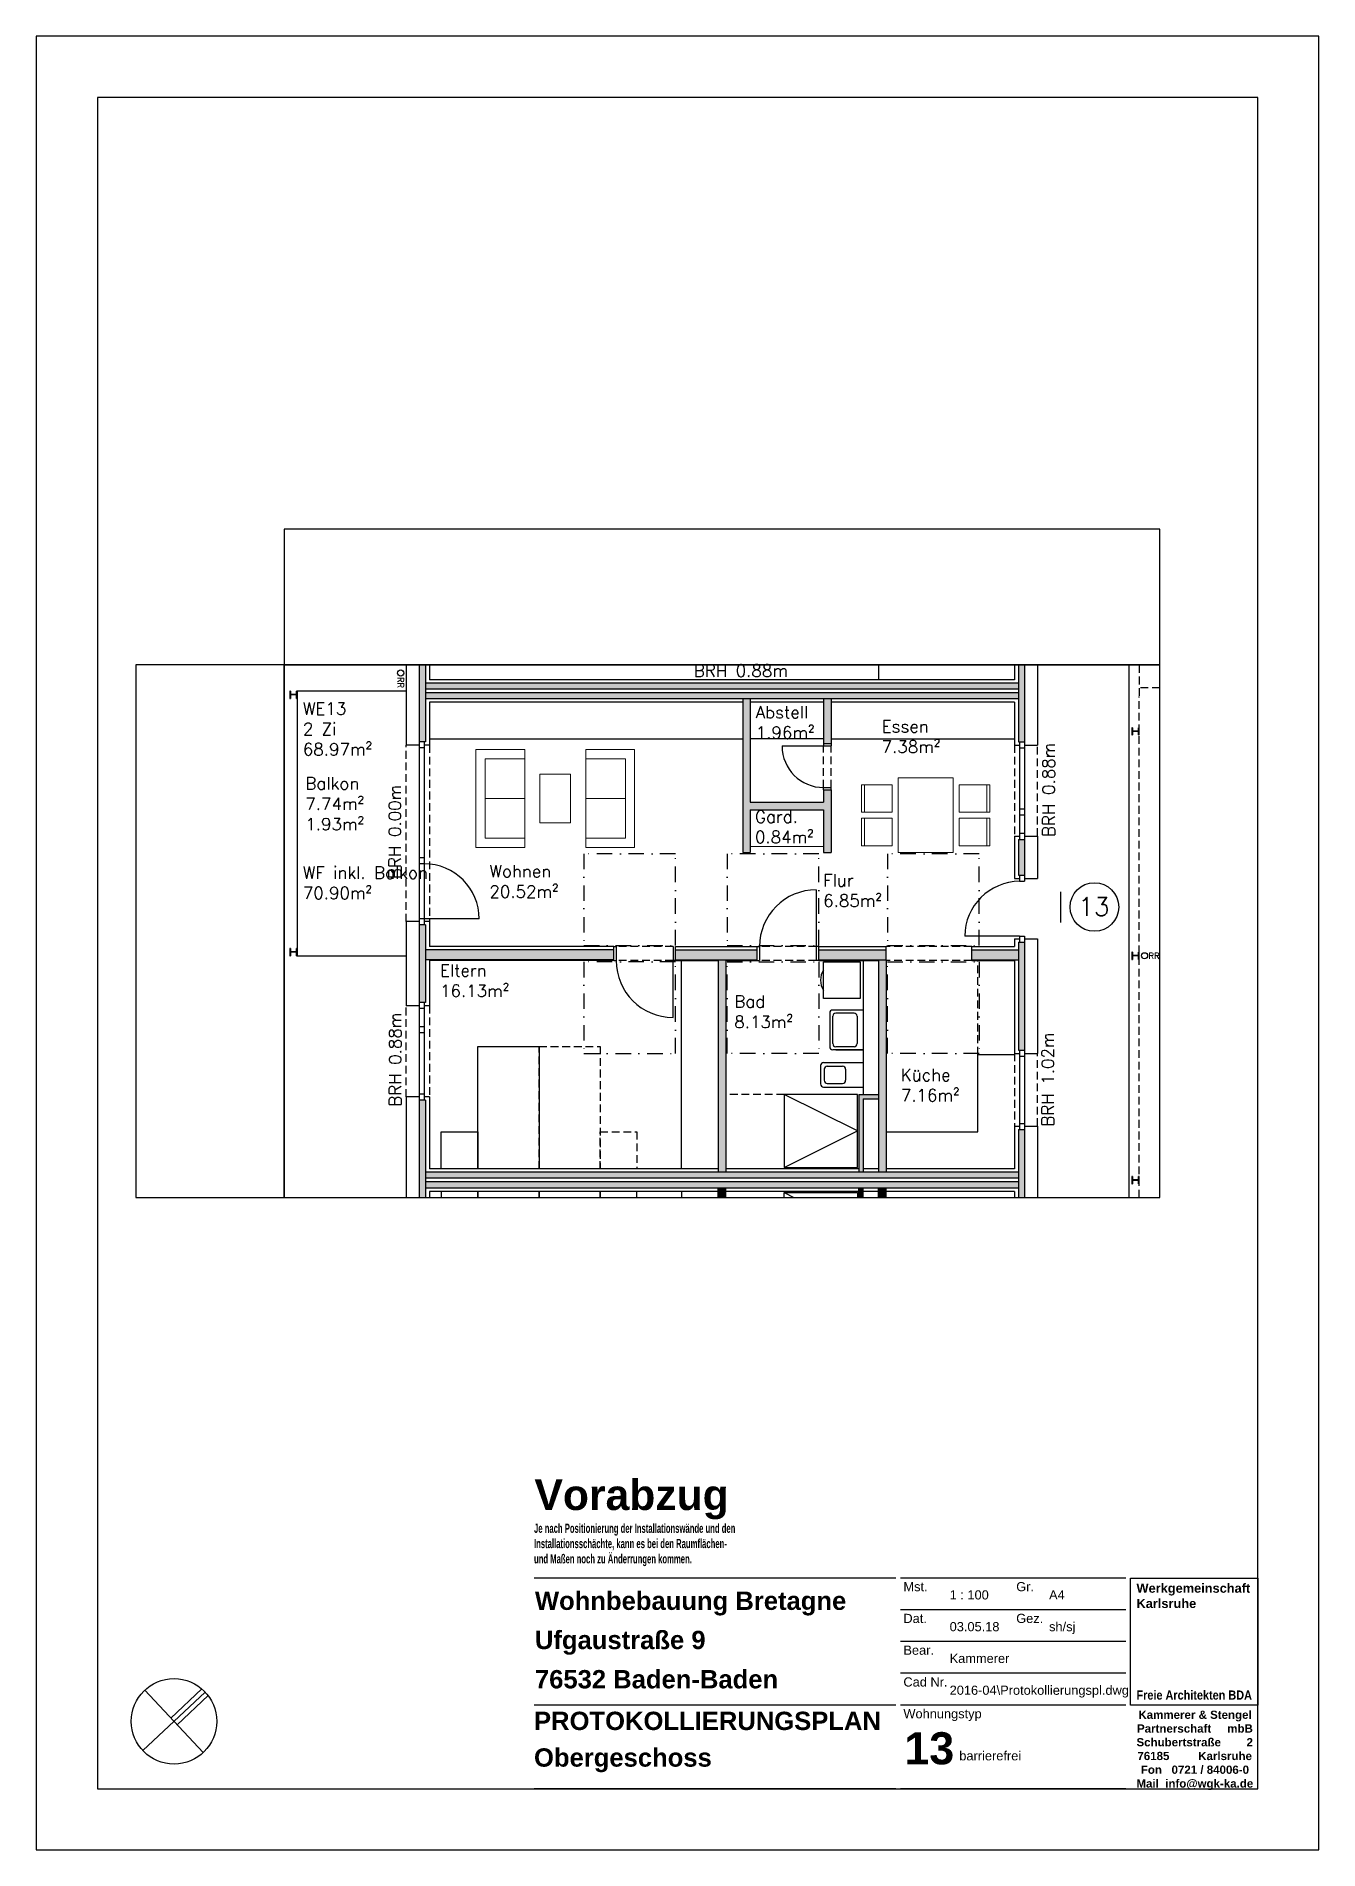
# Model space of a CAD drawing. Header units: metres. Extents: x -2868 to -408, y -3488 to 349.
# Drawn here: x -618.4 to -408.4, y 52.1 to 349.1 of the extents above; entities outside this region: 1.
import ezdxf

# ---------------------------------------------------------------- set-up
doc = ezdxf.new("R2010")
doc.units = ezdxf.units.M
doc.header["$LTSCALE"] = 0.02
doc.header["$XCLIPFRAME"] = 2
for name, pattern in [('AUSGEZOGEN', [0]), ('Strichpunkt', [25.4, 12.7, -6.35, 0, -6.35]), ('VERDECKT', [9.525, 6.35, -3.175]), ('Verdeckt2', [4.7625, 3.175, -1.5875])]:
    doc.linetypes.add(name, pattern=pattern)
for name, color, linetype in [('A--Layout-PLANKOPF', 7, 'AUSGEZOGEN'), ('A-Grundriss - Ansichtskante', 5, 'AUSGEZOGEN'), ('A-Grundriss - Ansichtskante verdeckt', 5, 'VERDECKT'), ('A-Grundriss - Bad', 4, 'AUSGEZOGEN'), ('A-Grundriss - Barrierefreiheit', 31, 'Strichpunkt'), ('A-Grundriss - Dämmung', 2, 'Continuous'), ('A-Grundriss - Fenster', 252, 'AUSGEZOGEN'), ('A-Grundriss - Fenster Sturz', 4, 'VERDECKT'), ('A-Grundriss - Küche', 4, 'AUSGEZOGEN'), ('A-Grundriss - Möbel', 252, 'AUSGEZOGEN'), ('A-Grundriss - Regenleitungen', 4, 'Continuous'), ('A-Grundriss - Regenleitungen Beschrif', 4, 'Continuous'), ('A-Grundriss - Sichtkante verdeckt', 7, 'VERDECKT'), ('A-Grundriss - Stützen-Laubengang', 3, 'AUSGEZOGEN'), ('A-Grundriss - Türen', 2, 'AUSGEZOGEN'), ('A-Grundriss - Wand', 3, 'AUSGEZOGEN'), ('A-Layout-Text', 250, 'Continuous'), ('A-Schraffur - Holzbau', 21, 'Continuous'), ('A-Schraffur - Trockenbau', 254, 'Continuous'), ('A-Text BRH', 4, 'Continuous'), ('A-Text Wohnfl', 4, 'Continuous'), ('A-Text Wohnungsnummer', 4, 'Continuous'), ('vermarktung-logo1_1_0', 7, 'Continuous')]:
    doc.layers.add(name, color=color, linetype=linetype)
doc.layers.add('A-Afenster', color=80, linetype='Continuous', plot=False)
doc.styles.add('Arial', font='arial.ttf')
doc.styles.add('ARIAL-FETT', font='arialbd.ttf', dxfattribs={"width": 0.6})
doc.styles.add('Romans', font='Romans.shx')
picture_1 = doc.add_image_def('image1.png', size_in_pixel=(4513, 4513))

# ---------------------------------------------------------------- blocks, each defined once
blk = doc.blocks.new('kopf (mbr)')
at = {"color": 7}
blk.add_line((-37.75, 10), (-10, 10), dxfattribs=at)
at = {"color": 2}
blk.add_lwpolyline([(-37.75, 56), (-10, 56), (-10, 28.25), (-37.75, 28.25)], close=True, dxfattribs=at)
at = {"color": 2, "insert": (-36.46, 54.79), "char_height": 2, "width": 25.2066, "attachment_point": 1, "style": 'ARIAL-FETT'}
blk.add_mtext('{\\W1;Werkgemeinschaft Karlsruhe \\P\\P\\P\\P\\P\\P\\W0.85;Freie Architekten BDA}', dxfattribs=at)
at = {"color": 252, "insert": (-36.5, 27.05), "char_height": 1.8, "width": 25.2921, "attachment_point": 1, "style": 'ARIAL-FETT'}
blk.add_mtext('\\pi0.45859;{\\W1;Kammerer & Stengel \\P\\pi0.15348;Partnerschaft     mbB \\P\\pi0.038063;Schubertstraße        2 \\P\\pi0.23636;76185         Karlsruhe \\P\\pi0.98963;Fon   0721 / 84006-0 \\P\\pi0.028854;Mail  info@wgk-ka.de}', dxfattribs=at)
blk = doc.blocks.new('Zeichnung_1_1', base_point=(0.5, 0.72))
at = {"layer": 'vermarktung-logo1_1_0'}
image = blk.add_image(picture_1, insert=(0.5, 0.72), size_in_units=(1.759, 1.759), dxfattribs=at)
image.set_boundary_path([(-0.5, -0.5), (4512.5, 4512.5)])

msp = doc.modelspace()

# ---------------------------------------------------------------- hatches: boundary and pattern name
at = {"layer": 'A-Schraffur - Holzbau', "ltscale": 10}
h = msp.add_hatch(color=5, dxfattribs=at)
h.dxf.hatch_style = 1
h.paths.add_polyline_path([(-457.53, 243.14), (-554.63, 243.14), (-554.63, 242.14), (-457.53, 242.14)])
h = msp.add_hatch(color=5, dxfattribs=at)
h.dxf.hatch_style = 1
h.paths.add_polyline_path([(-457.53, 241.54), (-554.63, 241.54), (-554.63, 240.54), (-457.53, 240.54)])
h = msp.add_hatch(color=5, dxfattribs=at)
h.dxf.hatch_style = 1
h.paths.add_polyline_path([(-456.53, 217.54), (-457.53, 217.54), (-457.53, 211.69), (-456.53, 211.69)])
h = msp.add_hatch(color=5, dxfattribs=at)
h.dxf.hatch_style = 1
h.paths.add_polyline_path([(-554.63, 203.54), (-555.63, 203.54), (-555.63, 190.84), (-554.63, 190.84)])
h = msp.add_hatch(color=5, dxfattribs=at)
h.dxf.hatch_style = 1
h.paths.add_polyline_path([(-523.78, 199.44), (-554.63, 199.44), (-554.63, 197.84), (-523.78, 197.84)])
h = msp.add_hatch(color=5, dxfattribs=at)
h.dxf.hatch_style = 1
h.paths.add_polyline_path([(-500.33, 199.44), (-513.68, 199.44), (-513.68, 197.84), (-500.33, 197.84)])
h = msp.add_hatch(color=5, dxfattribs=at)
h.dxf.hatch_style = 1
h.paths.add_polyline_path([(-479.18, 199.44), (-490.23, 199.44), (-490.23, 197.84), (-479.18, 197.84)])
h = msp.add_hatch(color=5, dxfattribs=at)
h.dxf.hatch_style = 1
h.paths.add_polyline_path([(-457.53, 199.44), (-465.18, 199.44), (-465.18, 197.84), (-457.53, 197.84)])
h = msp.add_hatch(color=5, dxfattribs=at)
h.dxf.hatch_style = 1
h.paths.add_polyline_path([(-456.53, 200.69), (-457.53, 200.69), (-457.53, 183.04), (-456.53, 183.04)])
h = msp.add_hatch(color=5, dxfattribs=at)
h.dxf.hatch_style = 1
h.paths.add_polyline_path([(-457.53, 163.04), (-554.63, 163.04), (-554.63, 162.04), (-457.53, 162.04)])
h = msp.add_hatch(color=5, dxfattribs=at)
h.dxf.hatch_style = 1
h.paths.add_polyline_path([(-457.53, 161.44), (-554.63, 161.44), (-554.63, 160.44), (-457.53, 160.44)])
at = {"layer": 'A-Schraffur - Trockenbau', "ltscale": 10}
h = msp.add_hatch(color=5, dxfattribs=at)
h.dxf.hatch_style = 1
h.paths.add_polyline_path([(-501.43, 240.54), (-502.68, 240.54), (-502.68, 215.39), (-501.43, 215.39), (-501.43, 222.39), (-489.43, 222.39), (-489.43, 215.39), (-488.18, 215.39), (-488.18, 225.64), (-489.43, 225.64), (-489.43, 223.64), (-501.43, 223.64)])
h = msp.add_hatch(color=5, dxfattribs=at)
h.dxf.hatch_style = 1
h.paths.add_polyline_path([(-488.18, 240.54), (-489.43, 240.54), (-489.43, 233.24), (-488.18, 233.24)])
h = msp.add_hatch(color=5, dxfattribs=at)
h.dxf.hatch_style = 1
h.paths.add_polyline_path([(-505.43, 197.84), (-506.68, 197.84), (-506.68, 163.04), (-505.43, 163.04)])
h = msp.add_hatch(color=5, dxfattribs=at)
h.dxf.hatch_style = 1
h.paths.add_polyline_path([(-479.18, 197.84), (-480.43, 197.84), (-480.43, 163.04), (-479.18, 163.04)])
h = msp.add_hatch(color=5, dxfattribs=at)
h.dxf.hatch_style = 1
h.paths.add_polyline_path([(-480.43, 175.79), (-483.68, 175.79), (-483.68, 163.04), (-482.93, 163.04), (-482.93, 175.04), (-480.43, 175.04)])
at = {"layer": 'A-Text Wohnungsnummer', "ltscale": 10}
h = msp.add_hatch(dxfattribs=at)
h.set_pattern_fill('ANGLE', color=256)
h.set_pattern_definition([(9e-15, (-5993.57, -805.36), (-1e-14, 69.85), [50.8, -19.05]), (90, (-5993.57, -805.36), (-69.85, -7e-15), [50.8, -19.05])])
h.paths.add_polyline_path([(-453.13, 206.45), (-450.63, 208.95), (-450.63, 203.95)])

# ---------------------------------------------------------------- linework, layer by layer
at = {"layer": 'A--Layout-PLANKOPF'}
for p, q in [((-477.6, 96.57), (-536.85, 96.57)), ((-439.92, 96.57), (-476.85, 96.57)), ((-439.92, 91.37), (-476.85, 91.37)), ((-439.92, 86.17), (-476.85, 86.17)), ((-439.92, 80.97), (-476.85, 80.97)), ((-477.6, 75.76), (-536.85, 75.76)), ((-439.92, 75.76), (-476.85, 75.76)), ((-477.6, 62.07), (-536.85, 62.07)), ((-439.92, 62.07), (-476.85, 62.07))]:
    msp.add_line(p, q, dxfattribs=at)
at = {"layer": 'A-Afenster'}
for points in [[(-618.35, 52.07), (-408.35, 52.07), (-408.35, 349.07), (-618.35, 349.07)], [(-608.35, 62.07), (-418.35, 62.07), (-418.35, 339.07), (-608.35, 339.07)]]:
    msp.add_lwpolyline(points, close=True, dxfattribs=at)
at = {"layer": 'A-Afenster', "linetype": 'Continuous'}
for points in [[(-577.74, 246.11), (-434.37, 246.11), (-434.37, 268.33), (-577.74, 268.33)], [(-602.05, 158.89), (-577.74, 158.89), (-577.74, 246.11), (-602.05, 246.11)], [(-577.74, 158.89), (-434.37, 158.89), (-434.37, 246.11), (-577.74, 246.11)]]:
    msp.add_lwpolyline(points, close=True, dxfattribs=at)
at = {"layer": 'A-Grundriss - Ansichtskante', "ltscale": 10}
msp.add_line((-439.38, 158.89), (-439.38, 246.11), dxfattribs=at)
msp.add_lwpolyline([(-557.78, 241.84), (-575.63, 241.84), (-575.63, 198.49), (-557.78, 198.49)], dxfattribs=at)
at = {"layer": 'A-Grundriss - Ansichtskante verdeckt', "ltscale": 10}
for p, q in [((-437.78, 246.11), (-437.78, 240.94)), ((-434.37, 242.39), (-437.78, 242.39)), ((-437.78, 158.89), (-437.78, 240.94))]:
    msp.add_line(p, q, dxfattribs=at)
at = {"layer": 'A-Grundriss - Bad', "ltscale": 10}
for p, q in [((-482.93, 197.69), (-482.93, 175.79)), ((-488.43, 189.09), (-488.43, 183.59)), ((-482.93, 189.59), (-487.93, 189.59)), ((-487.93, 184.09), (-487.93, 188.59)), ((-484.43, 189.09), (-487.43, 189.09)), ((-483.93, 188.59), (-483.93, 184.09)), ((-482.93, 183.09), (-487.93, 183.09)), ((-484.43, 183.59), (-487.43, 183.59)), ((-487.43, 183.09), (-482.93, 183.09)), ((-489.93, 180.49), (-489.93, 177.49)), ((-489.43, 180.99), (-482.93, 180.99)), ((-489.33, 179.89), (-489.33, 178.09)), ((-488.83, 180.39), (-486.33, 180.39)), ((-485.83, 179.89), (-485.83, 178.09)), ((-489.43, 176.99), (-482.93, 176.99)), ((-488.83, 177.59), (-486.33, 177.59))]:
    msp.add_line(p, q, dxfattribs=at)
at = {"layer": 'A-Grundriss - Bad', "linetype": 'VERDECKT', "ltscale": 10}
msp.add_line((-495.88, 175.79), (-505.43, 175.79), dxfattribs=at)
at = {"layer": 'A-Grundriss - Bad', "ltscale": 10}
for points in [[(-483.43, 197.49), (-483.43, 191.49), (-489.43, 191.49), (-489.43, 197.49)], [(-495.88, 163.79), (-483.88, 163.79), (-483.88, 175.79), (-495.88, 175.79)]]:
    msp.add_lwpolyline(points, close=True, dxfattribs=at)
for points in [[(-495.88, 163.79), (-483.88, 169.79), (-495.88, 175.79)], [(-495.88, 158.89), (-495.88, 159.69), (-483.88, 159.69), (-483.88, 158.89)], [(-495.88, 159.69), (-494.28, 158.89)]]:
    msp.add_lwpolyline(points, dxfattribs=at)
for centre, radius, start, end in [((-486.93, 194.49), 3, 146.4427, 213.5573), ((-487.93, 189.09), 0.5, 90, 180), ((-487.43, 188.59), 0.5, 90, 180), ((-484.43, 188.59), 0.5, 0, 90), ((-487.93, 183.59), 0.5, 180, 270), ((-487.43, 184.09), 0.5, 180, 270), ((-484.43, 184.09), 0.5, 270, 0), ((-489.43, 180.49), 0.5, 90, 180), ((-488.83, 179.89), 0.5, 90, 180), ((-486.33, 179.89), 0.5, 0, 90), ((-489.43, 177.49), 0.5, 180, 270), ((-488.83, 178.09), 0.5, 180, 270), ((-486.33, 178.09), 0.5, 270, 0)]:
    msp.add_arc(centre, radius, start, end, dxfattribs=at)
at = {"layer": 'A-Grundriss - Barrierefreiheit', "ltscale": 10}
for points in [[(-513.68, 200.19), (-513.68, 215.19), (-528.68, 215.19), (-528.68, 200.19)], [(-490.23, 200.19), (-490.23, 215.19), (-505.23, 215.19), (-505.23, 200.19)], [(-463.98, 200.19), (-463.98, 215.19), (-478.98, 215.19), (-478.98, 200.19)], [(-513.68, 182.49), (-513.68, 197.49), (-528.68, 197.49), (-528.68, 182.49)], [(-490.23, 197.49), (-490.23, 182.49), (-505.23, 182.49), (-505.23, 197.49)], [(-463.98, 197.49), (-463.98, 182.49), (-478.98, 182.49), (-478.98, 197.49)]]:
    msp.add_lwpolyline(points, close=True, dxfattribs=at)
at = {"layer": 'A-Grundriss - Dämmung', "ltscale": 10}
for p, q in [((-557.78, 246.11), (-557.78, 232.99)), ((-553.98, 246.11), (-553.98, 243.69)), ((-458.18, 243.69), (-553.98, 243.69)), ((-458.18, 246.11), (-458.18, 243.69)), ((-454.38, 246.11), (-454.38, 232.99)), ((-553.98, 239.99), (-553.98, 232.99)), ((-502.68, 239.99), (-553.98, 239.99)), ((-489.43, 239.99), (-501.43, 239.99)), ((-458.18, 239.99), (-488.18, 239.99)), ((-458.18, 239.99), (-458.18, 232.99)), ((-555.63, 232.99), (-557.78, 232.99)), ((-553.98, 232.99), (-554.83, 232.99)), ((-458.18, 232.99), (-457.33, 232.99)), ((-456.53, 232.99), (-454.38, 232.99)), ((-458.18, 218.09), (-458.18, 211.14)), ((-458.18, 218.09), (-457.33, 218.09)), ((-456.53, 218.09), (-454.38, 218.09)), ((-454.38, 218.09), (-454.38, 211.14)), ((-458.18, 211.14), (-457.33, 211.14)), ((-456.53, 211.14), (-454.38, 211.14)), ((-557.78, 204.09), (-557.78, 190.29)), ((-555.63, 204.09), (-557.78, 204.09)), ((-553.98, 204.09), (-554.83, 204.09)), ((-553.98, 204.09), (-553.98, 199.99)), ((-523.78, 199.99), (-553.98, 199.99)), ((-523.78, 199.44), (-523.78, 199.99)), ((-513.68, 199.44), (-513.68, 199.99)), ((-513.68, 199.99), (-500.33, 199.99)), ((-500.33, 199.44), (-500.33, 199.99)), ((-490.23, 199.99), (-479.18, 199.99)), ((-490.23, 199.44), (-490.23, 199.99)), ((-479.18, 199.44), (-479.18, 199.99)), ((-465.18, 199.99), (-458.18, 199.99)), ((-465.18, 199.44), (-465.18, 199.99)), ((-458.18, 201.24), (-457.33, 201.24)), ((-458.18, 201.24), (-458.18, 199.99)), ((-456.53, 201.24), (-454.38, 201.24)), ((-454.38, 201.24), (-454.38, 182.49)), ((-553.98, 197.69), (-553.98, 190.29)), ((-523.78, 197.69), (-553.98, 197.69)), ((-523.78, 197.69), (-523.78, 197.84)), ((-513.68, 197.69), (-513.68, 197.84)), ((-513.68, 197.69), (-506.68, 197.69)), ((-505.43, 197.69), (-500.33, 197.69)), ((-500.33, 197.69), (-500.33, 197.84)), ((-490.23, 197.69), (-490.23, 197.84)), ((-490.23, 197.69), (-480.43, 197.69)), ((-465.18, 197.69), (-465.18, 197.84)), ((-465.18, 197.69), (-458.18, 197.69)), ((-458.18, 197.69), (-458.18, 182.49)), ((-555.63, 190.29), (-557.78, 190.29)), ((-553.98, 190.29), (-554.83, 190.29)), ((-458.18, 182.49), (-457.33, 182.49)), ((-456.53, 182.49), (-454.38, 182.49)), ((-555.63, 175.39), (-557.78, 175.39)), ((-557.78, 175.39), (-557.78, 158.89)), ((-553.98, 175.39), (-554.83, 175.39)), ((-553.98, 175.39), (-553.98, 163.59)), ((-458.18, 170.59), (-458.18, 163.59)), ((-458.18, 170.59), (-457.33, 170.59)), ((-456.53, 170.59), (-454.38, 170.59)), ((-454.38, 170.59), (-454.38, 158.89)), ((-506.68, 163.59), (-553.98, 163.59)), ((-483.68, 163.59), (-505.43, 163.59)), ((-480.43, 163.59), (-482.93, 163.59)), ((-458.18, 163.59), (-479.18, 163.59)), ((-506.68, 159.89), (-553.98, 159.89)), ((-553.98, 159.89), (-553.98, 158.89)), ((-483.68, 159.89), (-505.43, 159.89)), ((-480.43, 159.89), (-482.93, 159.89)), ((-458.18, 159.89), (-479.18, 159.89)), ((-458.18, 159.89), (-458.18, 158.89))]:
    msp.add_line(p, q, dxfattribs=at)
at = {"layer": 'A-Grundriss - Fenster', "ltscale": 10}
for p, q in [((-555.63, 233.54), (-555.63, 203.54)), ((-554.83, 232.54), (-555.63, 232.54)), ((-554.83, 233.54), (-554.83, 203.54)), ((-457.33, 233.54), (-457.33, 217.54)), ((-457.33, 232.54), (-456.53, 232.54)), ((-456.53, 233.54), (-456.53, 217.54)), ((-457.33, 222.54), (-456.53, 222.54)), ((-457.33, 221.54), (-456.53, 221.54)), ((-457.33, 218.54), (-456.53, 218.54)), ((-554.83, 214.54), (-555.63, 214.54)), ((-554.83, 213.54), (-555.63, 213.54)), ((-554.83, 204.54), (-555.63, 204.54)), ((-545.83, 204.54), (-554.83, 204.54)), ((-555.63, 190.84), (-555.63, 174.84)), ((-554.83, 190.84), (-554.83, 174.84)), ((-554.83, 189.84), (-555.63, 189.84)), ((-554.83, 186.84), (-555.63, 186.84)), ((-554.83, 185.84), (-555.63, 185.84)), ((-457.33, 183.04), (-457.33, 170.04)), ((-457.33, 182.04), (-456.53, 182.04)), ((-456.53, 183.04), (-456.53, 170.04)), ((-554.83, 175.84), (-555.63, 175.84)), ((-457.33, 171.04), (-456.53, 171.04))]:
    msp.add_line(p, q, dxfattribs=at)
msp.add_arc((-554.83, 204.54), 9, 0, 90, dxfattribs=at)
at = {"layer": 'A-Grundriss - Fenster Sturz', "ltscale": 10}
for p, q in [((-557.78, 204.09), (-557.78, 232.99)), ((-553.98, 232.99), (-553.98, 204.09)), ((-553.98, 232.99), (-553.98, 204.09)), ((-458.18, 232.99), (-458.18, 218.09)), ((-458.18, 232.99), (-458.18, 218.09)), ((-454.38, 218.09), (-454.38, 232.99)), ((-557.78, 175.39), (-557.78, 190.29)), ((-553.98, 190.29), (-553.98, 175.39)), ((-553.98, 190.29), (-553.98, 175.39)), ((-458.18, 182.49), (-458.18, 170.59)), ((-458.18, 182.49), (-458.18, 170.59)), ((-454.38, 170.59), (-454.38, 182.49))]:
    msp.add_line(p, q, dxfattribs=at)
at = {"layer": 'A-Grundriss - Küche', "ltscale": 10}
for p, q in [((-480.43, 246.11), (-480.43, 243.69)), ((-464.18, 169.64), (-464.18, 182.29)), ((-464.18, 182.29), (-458.18, 182.29)), ((-479.18, 169.64), (-464.18, 169.64))]:
    msp.add_line(p, q, dxfattribs=at)
at = {"layer": 'A-Grundriss - Küche', "linetype": 'VERDECKT', "ltscale": 10}
msp.add_line((-464.18, 182.29), (-464.18, 197.69), dxfattribs=at)
at = {"layer": 'A-Grundriss - Möbel', "ltscale": 10}
for p, q in [((-554.03, 233.99), (-502.68, 233.99)), ((-489.43, 233.99), (-501.43, 233.99)), ((-488.18, 233.99), (-458.18, 233.99)), ((-512.68, 163.59), (-512.68, 197.69)), ((-512.68, 159.89), (-512.68, 158.89))]:
    msp.add_line(p, q, dxfattribs=at)
at = {"layer": 'A-Grundriss - Möbel', "linetype": 'Continuous', "lineweight": 18, "ltscale": 100}
for p, q in [((-546.37, 232.24), (-538.37, 232.24)), ((-546.37, 232.24), (-546.37, 216.24)), ((-538.37, 232.24), (-538.37, 216.24)), ((-520.37, 232.24), (-528.37, 232.24)), ((-528.37, 232.24), (-528.37, 216.24)), ((-520.37, 232.24), (-520.37, 216.24)), ((-544.87, 230.74), (-538.37, 230.74)), ((-544.87, 230.74), (-544.87, 217.74)), ((-521.87, 230.74), (-528.37, 230.74)), ((-521.87, 230.74), (-521.87, 217.74)), ((-530.87, 228.24), (-535.87, 228.24)), ((-535.87, 228.24), (-535.87, 220.24)), ((-530.87, 228.24), (-530.87, 220.24)), ((-478.21, 226.5), (-483.21, 226.5)), ((-483.21, 226.5), (-483.21, 222)), ((-482.71, 222), (-482.71, 226.5)), ((-478.21, 222), (-478.21, 226.5)), ((-477.21, 227.61), (-468.21, 227.61)), ((-477.21, 215.39), (-477.21, 227.61)), ((-468.21, 227.61), (-468.21, 215.39)), ((-467.21, 226.5), (-462.21, 226.5)), ((-467.21, 222), (-467.21, 226.5)), ((-462.71, 222), (-462.71, 226.5)), ((-462.21, 226.5), (-462.21, 222)), ((-544.87, 224.24), (-538.37, 224.24)), ((-521.87, 224.24), (-528.37, 224.24)), ((-530.87, 220.24), (-535.87, 220.24)), ((-483.21, 222), (-478.21, 222)), ((-478.21, 221), (-483.21, 221)), ((-483.21, 221), (-483.21, 216.5)), ((-482.71, 216.5), (-482.71, 221)), ((-478.21, 216.5), (-478.21, 221)), ((-462.21, 222), (-467.21, 222)), ((-467.21, 216.5), (-467.21, 221)), ((-467.21, 221), (-462.21, 221)), ((-462.71, 216.5), (-462.71, 221)), ((-462.21, 221), (-462.21, 216.5)), ((-544.87, 217.74), (-538.37, 217.74)), ((-544.87, 217.74), (-538.37, 217.74)), ((-521.87, 217.74), (-528.37, 217.74)), ((-521.87, 217.74), (-528.37, 217.74)), ((-546.37, 216.24), (-538.37, 216.24)), ((-520.37, 216.24), (-528.37, 216.24)), ((-501.43, 216.39), (-489.43, 216.39)), ((-483.21, 216.5), (-478.21, 216.5)), ((-477.21, 215.39), (-468.21, 215.39)), ((-462.21, 216.5), (-467.21, 216.5))]:
    msp.add_line(p, q, dxfattribs=at)
at = {"layer": 'A-Grundriss - Möbel', "ltscale": 10}
for points in [[(-536.03, 183.64), (-536.03, 163.59), (-546.03, 163.59), (-546.03, 183.64)], [(-546.03, 169.64), (-546.03, 163.59), (-552.03, 163.59), (-552.03, 169.64)]]:
    msp.add_lwpolyline(points, close=True, dxfattribs=at)
at = {"layer": 'A-Grundriss - Möbel', "linetype": 'Verdeckt2', "ltscale": 20}
for points in [[(-526.03, 183.64), (-526.03, 163.59), (-536.03, 163.59), (-536.03, 183.64)], [(-520.03, 169.64), (-520.03, 163.59), (-526.03, 163.59), (-526.03, 169.64)]]:
    msp.add_lwpolyline(points, close=True, dxfattribs=at)
at = {"layer": 'A-Grundriss - Möbel', "ltscale": 10}
for points in [[(-546.03, 158.89), (-546.03, 159.89), (-552.03, 159.89), (-552.03, 158.89)], [(-536.03, 158.89), (-536.03, 159.89), (-546.03, 159.89), (-546.03, 158.89)]]:
    msp.add_lwpolyline(points, dxfattribs=at)
at = {"layer": 'A-Grundriss - Möbel', "linetype": 'Verdeckt2', "ltscale": 20}
for points in [[(-526.03, 158.89), (-526.03, 159.89), (-536.03, 159.89), (-536.03, 158.89)], [(-520.03, 158.89), (-520.03, 159.89), (-526.03, 159.89), (-526.03, 158.89)]]:
    msp.add_lwpolyline(points, dxfattribs=at)
at = {"layer": 'A-Grundriss - Regenleitungen', "ltscale": 10}
for centre in [(-558.68, 244.79), (-436.88, 198.49)]:
    msp.add_circle(centre, 0.5, dxfattribs=at)
at = {"layer": 'A-Grundriss - Sichtkante verdeckt', "ltscale": 10}
for p, q in [((-489.43, 226.04), (-489.43, 232.84)), ((-488.18, 226.04), (-488.18, 232.84)), ((-514.08, 199.99), (-523.38, 199.99)), ((-490.63, 199.99), (-499.93, 199.99)), ((-465.18, 199.99), (-479.18, 199.99)), ((-514.08, 197.69), (-523.38, 197.69)), ((-490.63, 197.69), (-499.93, 197.69)), ((-465.18, 197.69), (-479.18, 197.69))]:
    msp.add_line(p, q, dxfattribs=at)
at = {"layer": 'A-Grundriss - Stützen-Laubengang', "ltscale": 10}
for p, q in [((-576.72, 241.84), (-576.83, 241.84)), ((-576.83, 241.84), (-576.83, 240.64)), ((-576.83, 240.64), (-576.72, 240.64)), ((-576.72, 241.84), (-576.72, 241.39)), ((-576.72, 241.08), (-576.72, 240.64)), ((-575.86, 241.27), (-576.6, 241.27)), ((-575.86, 241.2), (-576.6, 241.2)), ((-575.74, 241.39), (-575.74, 241.84)), ((-575.63, 241.84), (-575.74, 241.84)), ((-575.74, 240.64), (-575.74, 241.08)), ((-575.74, 240.64), (-575.63, 240.64)), ((-575.63, 240.64), (-575.63, 241.84)), ((-438.87, 235.84), (-438.98, 235.84)), ((-438.98, 235.84), (-438.98, 234.64)), ((-438.98, 234.64), (-438.87, 234.64)), ((-438.87, 235.84), (-438.87, 235.39)), ((-438.87, 235.08), (-438.87, 234.64)), ((-438.01, 235.27), (-438.75, 235.27)), ((-438.01, 235.2), (-438.75, 235.2)), ((-437.89, 235.39), (-437.89, 235.84)), ((-437.78, 235.84), (-437.89, 235.84)), ((-437.89, 234.64), (-437.89, 235.08)), ((-437.89, 234.64), (-437.78, 234.64)), ((-437.78, 234.64), (-437.78, 235.84)), ((-576.72, 199.69), (-576.83, 199.69)), ((-576.83, 199.69), (-576.83, 198.49)), ((-576.72, 199.69), (-576.72, 199.24)), ((-575.86, 199.12), (-576.6, 199.12)), ((-575.86, 199.05), (-576.6, 199.05)), ((-575.74, 199.24), (-575.74, 199.69)), ((-575.63, 199.69), (-575.74, 199.69)), ((-575.63, 198.49), (-575.63, 199.69)), ((-438.87, 199.09), (-438.98, 199.09)), ((-438.98, 199.09), (-438.98, 197.89)), ((-438.87, 199.09), (-438.87, 198.64)), ((-437.89, 198.64), (-437.89, 199.09)), ((-437.78, 199.09), (-437.89, 199.09)), ((-437.78, 197.89), (-437.78, 199.09)), ((-576.83, 198.49), (-576.72, 198.49)), ((-576.72, 198.93), (-576.72, 198.49)), ((-575.74, 198.49), (-575.74, 198.93)), ((-575.74, 198.49), (-575.63, 198.49)), ((-438.98, 197.89), (-438.87, 197.89)), ((-438.87, 198.33), (-438.87, 197.89)), ((-438.01, 198.52), (-438.75, 198.52)), ((-438.01, 198.45), (-438.75, 198.45)), ((-437.89, 197.89), (-437.89, 198.33)), ((-437.89, 197.89), (-437.78, 197.89)), ((-438.87, 162.34), (-438.98, 162.34)), ((-438.98, 162.34), (-438.98, 161.14)), ((-438.98, 161.14), (-438.87, 161.14)), ((-438.87, 162.34), (-438.87, 161.89)), ((-438.87, 161.58), (-438.87, 161.14)), ((-438.01, 161.77), (-438.75, 161.77)), ((-438.01, 161.7), (-438.75, 161.7)), ((-437.89, 161.89), (-437.89, 162.34)), ((-437.78, 162.34), (-437.89, 162.34)), ((-437.89, 161.14), (-437.89, 161.58)), ((-437.89, 161.14), (-437.78, 161.14)), ((-437.78, 161.14), (-437.78, 162.34))]:
    msp.add_line(p, q, dxfattribs=at)
for centre, start, end in [((-576.6, 241.39), 180, 270), ((-576.6, 241.08), 90, 180), ((-575.86, 241.39), 270, 0), ((-575.86, 241.08), 0, 90), ((-438.75, 235.39), 180, 270), ((-438.75, 235.08), 90, 180), ((-438.01, 235.39), 270, 0), ((-438.01, 235.08), 0, 90), ((-576.6, 199.24), 180, 270), ((-576.6, 198.93), 90, 180), ((-575.86, 199.24), 270, 0), ((-575.86, 198.93), 0, 90), ((-438.75, 198.64), 180, 270), ((-438.75, 198.33), 90, 180), ((-438.01, 198.64), 270, 0), ((-438.01, 198.33), 0, 90), ((-438.75, 161.89), 180, 270), ((-438.75, 161.58), 90, 180), ((-438.01, 161.89), 270, 0), ((-438.01, 161.58), 0, 90)]:
    msp.add_arc(centre, 0.12, start, end, dxfattribs=at)
at = {"layer": 'A-Grundriss - Türen', "ltscale": 10}
for p, q in [((-496.23, 232.84), (-489.43, 232.84)), ((-489.43, 233.24), (-489.43, 232.84)), ((-489.43, 232.84), (-488.18, 232.84)), ((-488.18, 233.24), (-488.18, 232.84)), ((-489.43, 226.04), (-488.18, 226.04)), ((-489.43, 225.64), (-489.43, 226.04)), ((-488.18, 225.64), (-488.18, 226.04)), ((-457.33, 211.69), (-457.33, 210.69)), ((-456.53, 211.69), (-456.53, 210.69)), ((-490.63, 209.29), (-490.63, 199.99)), ((-457.33, 210.69), (-456.53, 210.69)), ((-523.78, 199.99), (-523.38, 199.99)), ((-523.38, 199.99), (-523.38, 197.69)), ((-514.08, 199.99), (-514.08, 197.69)), ((-500.33, 199.99), (-499.93, 199.99)), ((-499.93, 199.99), (-499.93, 197.69)), ((-490.63, 199.99), (-490.63, 197.69)), ((-490.23, 199.99), (-490.63, 199.99)), ((-457.33, 201.69), (-466.33, 201.69)), ((-457.33, 201.69), (-457.33, 200.69)), ((-457.33, 201.69), (-456.53, 201.69)), ((-456.53, 201.69), (-456.53, 200.69)), ((-523.78, 197.69), (-523.38, 197.69)), ((-513.68, 197.69), (-514.08, 197.69)), ((-514.08, 188.39), (-514.08, 197.69)), ((-500.33, 197.69), (-499.93, 197.69)), ((-490.23, 197.69), (-490.63, 197.69))]:
    msp.add_line(p, q, dxfattribs=at)
for centre, radius, start, end in [((-489.43, 232.84), 6.8, 180, 270), ((-490.63, 199.99), 9.3, 90, 180), ((-457.22, 201.58), 9.11, 90.6701, 179.3299), ((-514.08, 197.69), 9.3, 180, 270)]:
    msp.add_arc(centre, radius, start, end, dxfattribs=at)
at = {"layer": 'A-Grundriss - Wand', "ltscale": 10}
for p, q in [((-555.63, 246.11), (-555.63, 233.54)), ((-554.63, 246.11), (-554.63, 233.54)), ((-457.53, 246.11), (-457.53, 233.54)), ((-456.53, 246.11), (-456.53, 233.54)), ((-457.53, 243.14), (-554.63, 243.14)), ((-457.53, 242.14), (-554.63, 242.14)), ((-457.53, 241.54), (-554.63, 241.54)), ((-457.53, 240.54), (-554.63, 240.54)), ((-502.68, 240.54), (-502.68, 215.39)), ((-501.43, 240.54), (-501.43, 223.64)), ((-489.43, 240.54), (-489.43, 233.24)), ((-488.18, 240.54), (-488.18, 233.24)), ((-554.63, 233.54), (-555.63, 233.54)), ((-489.43, 233.24), (-488.18, 233.24)), ((-457.53, 233.54), (-456.53, 233.54)), ((-501.43, 223.64), (-489.43, 223.64)), ((-489.43, 225.64), (-489.43, 223.64)), ((-489.43, 225.64), (-488.18, 225.64)), ((-488.18, 225.64), (-488.18, 215.39)), ((-501.43, 222.39), (-501.43, 215.39)), ((-501.43, 222.39), (-489.43, 222.39)), ((-489.43, 222.39), (-489.43, 215.39)), ((-457.53, 217.54), (-457.53, 211.69)), ((-457.53, 217.54), (-456.53, 217.54)), ((-456.53, 217.54), (-456.53, 211.69)), ((-502.68, 215.39), (-501.43, 215.39)), ((-489.43, 215.39), (-488.18, 215.39)), ((-457.53, 211.69), (-456.53, 211.69)), ((-554.63, 203.54), (-555.63, 203.54)), ((-555.63, 203.54), (-555.63, 190.84)), ((-554.63, 203.54), (-554.63, 190.84)), ((-523.78, 199.44), (-554.63, 199.44)), ((-523.78, 197.84), (-523.78, 199.44)), ((-513.68, 197.84), (-513.68, 199.44)), ((-513.68, 199.44), (-500.33, 199.44)), ((-500.33, 197.84), (-500.33, 199.44)), ((-490.23, 199.44), (-479.18, 199.44)), ((-490.23, 197.84), (-490.23, 199.44)), ((-479.18, 197.84), (-479.18, 199.44)), ((-465.18, 199.44), (-457.53, 199.44)), ((-465.18, 197.84), (-465.18, 199.44)), ((-457.53, 200.69), (-457.53, 183.04)), ((-457.53, 200.69), (-456.53, 200.69)), ((-456.53, 200.69), (-456.53, 183.04)), ((-523.78, 197.84), (-554.63, 197.84)), ((-513.68, 197.84), (-500.33, 197.84)), ((-506.68, 197.84), (-506.68, 163.04)), ((-505.43, 197.84), (-505.43, 163.04)), ((-490.23, 197.84), (-479.18, 197.84)), ((-480.43, 197.84), (-480.43, 163.04)), ((-479.18, 197.84), (-479.18, 163.04)), ((-465.18, 197.84), (-457.53, 197.84)), ((-554.63, 190.84), (-555.63, 190.84)), ((-457.53, 183.04), (-456.53, 183.04)), ((-483.68, 175.79), (-483.68, 163.04)), ((-483.68, 175.79), (-480.43, 175.79)), ((-554.63, 174.84), (-555.63, 174.84)), ((-555.63, 174.84), (-555.63, 158.89)), ((-554.63, 174.84), (-554.63, 158.89)), ((-482.93, 175.04), (-482.93, 163.04)), ((-482.93, 175.04), (-480.43, 175.04)), ((-457.53, 170.04), (-456.53, 170.04)), ((-457.53, 170.04), (-457.53, 158.89)), ((-456.53, 170.04), (-456.53, 158.89)), ((-457.53, 163.04), (-554.63, 163.04)), ((-457.53, 162.04), (-554.63, 162.04)), ((-457.53, 161.44), (-554.63, 161.44)), ((-457.53, 160.44), (-554.63, 160.44)), ((-506.68, 158.89), (-506.68, 160.44)), ((-505.43, 158.89), (-505.43, 160.44)), ((-483.68, 158.89), (-483.68, 160.44)), ((-482.93, 158.89), (-482.93, 160.44)), ((-480.43, 158.89), (-480.43, 160.44)), ((-479.18, 158.89), (-479.18, 160.44))]:
    msp.add_line(p, q, dxfattribs=at)
at = {"layer": 'A-Layout-Text'}
for p, q in [((-600.9, 68.3), (-590.71, 77.9)), ((-591.01, 68), (-600.6, 78.2)), ((-596.32, 73.64), (-591.25, 78.41)), ((-595.29, 72.55), (-590.22, 77.32))]:
    msp.add_line(p, q, dxfattribs=at)
msp.add_circle((-595.8, 73.1), 7, dxfattribs=at)
at = {"layer": 'A-Schraffur - Holzbau', "color": 5, "ltscale": 10}
for points in [[(-555.63, 246.11), (-555.38, 246.11), (-555.63, 233.54), (-554.63, 233.54)], [(-555.38, 246.11), (-554.63, 246.11), (-555.38, 246.11), (-554.63, 233.54)], [(-457.53, 246.11), (-457.28, 246.11), (-457.53, 233.54), (-456.53, 233.54)], [(-457.28, 246.11), (-456.53, 246.11), (-457.28, 246.11), (-456.53, 233.54)], [(-555.02, 158.89), (-555.63, 158.89), (-555.02, 158.89), (-555.63, 174.84)], [(-554.63, 158.89), (-555.02, 158.89), (-554.63, 174.84), (-555.63, 174.84)], [(-456.85, 158.89), (-457.53, 158.89), (-456.85, 158.89), (-457.53, 170.04)], [(-456.53, 158.89), (-456.85, 158.89), (-456.53, 170.04), (-457.53, 170.04)]]:
    msp.add_solid(points, dxfattribs=at)
at = {"layer": 'A-Schraffur - Trockenbau', "color": 5, "ltscale": 10}
for points in [[(-506.62, 158.89), (-506.68, 158.89), (-506.62, 158.89), (-506.68, 160.44)], [(-505.43, 158.89), (-506.62, 158.89), (-505.43, 160.44), (-506.68, 160.44)], [(-483.58, 158.89), (-483.68, 158.89), (-483.58, 158.89), (-483.68, 160.44)], [(-482.93, 158.89), (-483.58, 158.89), (-482.93, 160.44), (-483.68, 160.44)], [(-480.37, 158.89), (-480.43, 158.89), (-480.37, 158.89), (-480.43, 160.44)], [(-479.18, 158.89), (-480.37, 158.89), (-479.18, 160.44), (-480.43, 160.44)]]:
    msp.add_solid(points, dxfattribs=at)
at = {"layer": 'A-Text Wohnungsnummer', "ltscale": 10}
msp.add_line((-450.63, 208.95), (-450.63, 203.95), dxfattribs=at)
msp.add_circle((-445.08, 206.47), 3.98, dxfattribs=at)

# ---------------------------------------------------------------- block references
at = {"linetype": 'Continuous', "ltscale": 10, "xscale": 10, "yscale": 10}
msp.add_blockref('Zeichnung_1_1', (-2868.29, -3488.33), dxfattribs=at)
at = {"layer": 'A-Layout-Text', "xscale": 0.75, "yscale": 0.75, "zscale": 0.75}
msp.add_blockref('kopf (mbr)', (-410.85, 54.57), dxfattribs=at)

# ---------------------------------------------------------------- texts
at = {"layer": 'A--Layout-PLANKOPF', "color": 10, "style": 'ARIAL-FETT'}
msp.add_text('Vorabzug', height=5, dxfattribs=at).set_placement((-536.78, 107.71))
at = {"layer": 'A--Layout-PLANKOPF', "style": 'Arial'}
for s, p in [('Mst.', (-476.36, 94.41, -21.79)), ('Gr.', (-457.89, 94.41, -21.79)), ('1 : 100', (-468.79, 93.06, -21.79)), ('A4', (-452.51, 93.06, -21.79)), ('Dat.', (-476.36, 89.21, -21.79)), ('03.05.18', (-468.79, 87.86, -21.79)), ('Gez.', (-457.89, 89.21, -21.79)), ('sh/sj', (-452.51, 87.86, -21.79)), ('Bear.', (-476.36, 84.01, -21.79)), ('Kammerer', (-468.79, 82.66, -21.79)), ('Cad Nr.', (-476.36, 78.8, -21.79)), ('2016-04\\Protokollierungspl.dwg', (-468.79, 77.45, -21.79)), ('Wohnungstyp', (-476.36, 73.6, -21.79)), ('barrierefrei', (-467.21, 66.71, -21.79))]:
    msp.add_text(s, height=1.5, dxfattribs=at).set_placement(p)
at = {"layer": 'A--Layout-PLANKOPF', "color": 2, "style": 'ARIAL-FETT'}
for s, p in [('Wohnbebauung Bretagne', (-536.7, 91.35)), ('Ufgaustraße 9', (-536.7, 84.93)), ('76532 Baden-Baden', (-536.7, 78.5)), ('PROTOKOLLIERUNGSPLAN', (-536.85, 71.68)), ('Obergeschoss', (-536.85, 65.68))]:
    msp.add_text(s, height=3, dxfattribs=at).set_placement(p)
at = {"layer": 'A--Layout-PLANKOPF', "color": 6, "style": 'ARIAL-FETT'}
msp.add_text('13', height=5.25, dxfattribs=at).set_placement((-476.2, 66.07, -21.79))
at = {"layer": 'A--Layout-PLANKOPF', "color": 10, "insert": (-536.85, 105.47), "char_height": 1.5, "attachment_point": 1, "style": 'ARIAL-FETT'}
msp.add_mtext_dynamic_manual_height_columns('Je nach Positionierung der Installationswände und den Installationsschächte, kann es bei den Raumflächen- und Maßen noch zu Änderrungen kommen.', width=33.8683, gutter_width=1.25, heights=[0], dxfattribs=at)
at = {"layer": 'A-Grundriss - Regenleitungen Beschrif', "ltscale": 10, "insert": (-558.18, 244.82), "char_height": 1, "attachment_point": 1, "rotation": 270, "style": 'Romans'}
msp.add_mtext_dynamic_manual_height_columns(' RR', width=3.3379, gutter_width=12.5, heights=[0], dxfattribs=at)
at = {"layer": 'A-Grundriss - Regenleitungen Beschrif', "ltscale": 10, "insert": (-436.91, 198.98), "char_height": 1, "attachment_point": 1, "style": 'Romans'}
msp.add_mtext_dynamic_manual_height_columns(' RR', width=3.3379, gutter_width=12.5, heights=[0], dxfattribs=at)
at = {"layer": 'A-Text BRH', "ltscale": 10, "insert": (-510.68, 246.18), "char_height": 2, "attachment_point": 1, "style": 'Romans'}
msp.add_mtext_dynamic_manual_height_columns('BRH 0.88m', width=17.7706, gutter_width=12.5, heights=[0], dxfattribs=at)
at = {"layer": 'A-Text BRH', "ltscale": 10, "char_height": 2, "attachment_point": 1, "rotation": 90, "style": 'Romans'}
for s, insert in [('BRH 0.88m', (-453.56, 217.97)), ('BRH 0.00m', (-560.64, 211.08)), ('BRH 0.88m', (-560.58, 173.77)), ('BRH 1.02m', (-453.71, 170.52))]:
    msp.add_mtext_dynamic_manual_height_columns(s, width=17.7706, gutter_width=12.5, heights=[0], dxfattribs=dict(at, insert=insert))
at = {"layer": 'A-Text Wohnfl', "ltscale": 10, "char_height": 2, "attachment_point": 1, "style": 'Romans'}
for s, insert in [('\\A1;Abstell\\P1.96m²', (-500.54, 239.37)), ('\\A1;Essen\\P7.38m²', (-479.93, 237.05)), ('\\A1;Balkon\\P7.74m²\\P1.93m²', (-574.29, 227.71)), ('\\A1;Gard.\\P0.84m²', (-500.67, 222.26)), ('\\A1;WF inkl. Balkon\\P70.90m²', (-574.71, 213.1)), ('\\A1;Wohnen\\P20.52m²', (-544.15, 213.33)), ('\\A1;Flur\\P6.85m²', (-489.5, 211.84)), ('\\A1;Eltern\\P16.13m²', (-552.24, 197.08)), ('\\A1;Bad\\P8.13m²', (-504.06, 191.99)), ('\\A1;Küche\\P7.16m²', (-476.79, 179.97))]:
    msp.add_mtext_dynamic_manual_height_columns(s, width=22.934, gutter_width=12.5, heights=[0], dxfattribs=dict(at, insert=insert))
at = {"layer": 'A-Text Wohnungsnummer', "ltscale": 10, "style": 'Romans'}
for s, width, insert, char_height, attachment_point in [('\\A1;WE13\\P2 Zi\\P68.97m²', 22.934, (-574.7, 239.97), 2, 1), ('13', 2.5, (-445.16, 206.53), 3, 5)]:
    msp.add_mtext_dynamic_manual_height_columns(s, width=width, gutter_width=12.5, heights=[0], dxfattribs=dict(at, insert=insert, char_height=char_height, attachment_point=attachment_point))

doc.saveas('drawing.dxf')
